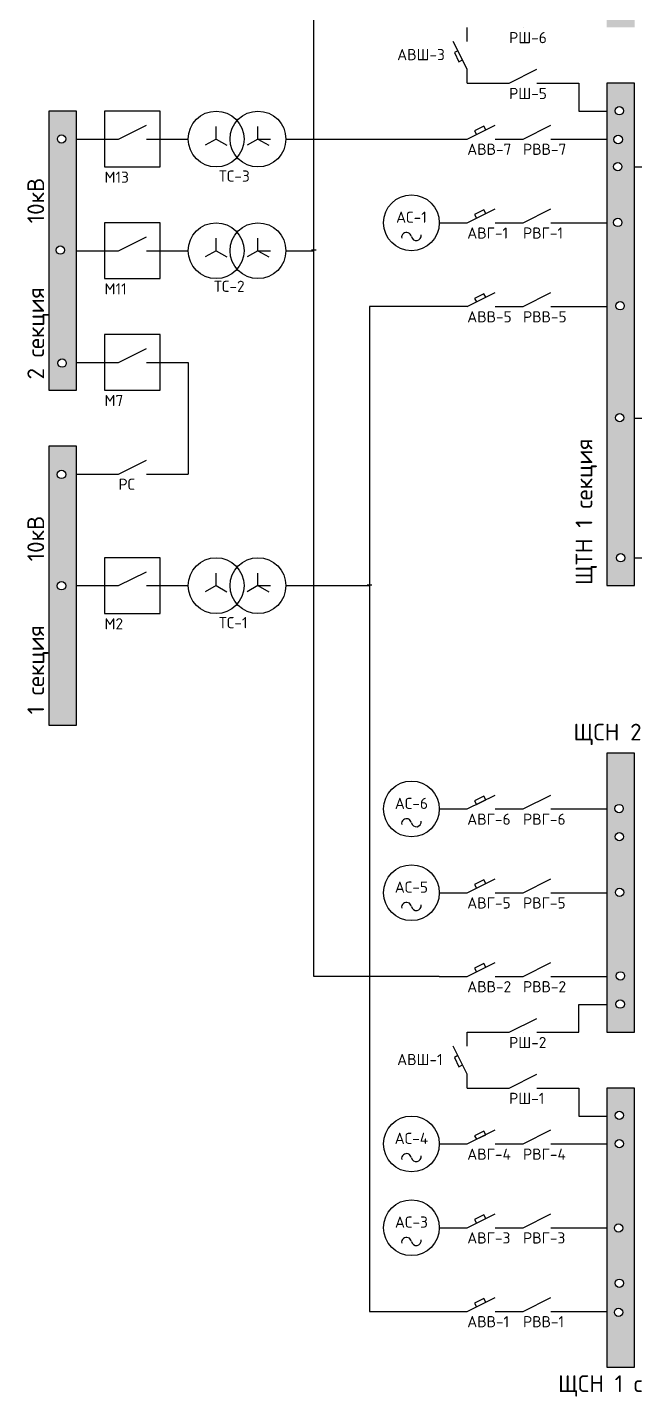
# Paper-space layout 'Лист2' of a CAD drawing. Header units: millimetres. Extents: x 1 to 282, y 8 to 379.
# Drawn here: x 0.9 to 96.7, y 8.3 to 224.1 of the extents above; entities that cross this region are included whole.
import ezdxf

# ---------------------------------------------------------------- set-up
doc = ezdxf.new("R2010")
doc.units = ezdxf.units.MM
doc.styles.add('Аннотативный', font='arial.ttf')

psp = doc.layouts.new('Лист2')

# ---------------------------------------------------------------- hatches: boundary and pattern name
at = {"linetype": 'Continuous', "lineweight": -2}
h = psp.add_hatch(color=256, dxfattribs=at)
h.dxf.hatch_style = 1
h.paths.add_polyline_path([(96.71, 303.3), (92.31, 303.3), (92.31, 224.1), (96.71, 224.1)])
h.paths.add_polyline_path([(94.83, 259.37, -1), (93.51, 259.37, -1)], flags=16)
h.paths.add_polyline_path([(94.89, 246.07, -1), (93.57, 246.07, -1)], flags=16)
h.paths.add_polyline_path([(93.57, 298.85, -1), (94.89, 298.85, -1)], flags=16)
h.paths.add_polyline_path([(94.89, 237.34, -1), (93.57, 237.34, -1)], flags=16)
h.paths.add_polyline_path([(94.89, 233, -1), (93.57, 233, -1)], flags=16)
h.paths.add_polyline_path([(94.89, 228.54, -1), (93.57, 228.54, -1)], flags=16)
h.paths.add_polyline_path([(92.31, 136.1), (96.71, 136.1), (96.71, 215.3), (92.31, 215.3)])
h.paths.add_polyline_path([(94.71, 193.35, -1), (93.39, 193.35, -1)], flags=16)
h.paths.add_polyline_path([(93.39, 202.15, -1), (94.71, 202.15, -1)], flags=16)
h.paths.add_polyline_path([(93.45, 206.43, -1), (94.77, 206.43, -1)], flags=16)
h.paths.add_polyline_path([(93.63, 210.95, -1), (94.95, 210.95, -1)], flags=16)
h.paths.add_polyline_path([(95.08, 180.22, -1), (93.76, 180.22, -1)], flags=16)
h.paths.add_polyline_path([(95.01, 162.58, -1), (93.69, 162.58, -1)], flags=16)
h.paths.add_polyline_path([(95.17, 140.5, -1), (93.85, 140.5, -1)], flags=16)
h.paths.add_polyline_path([(8.71, 210.9), (4.31, 210.9), (4.31, 166.9), (8.71, 166.9)])
h.paths.add_polyline_path([(6.81, 189, -1), (5.49, 189, -1)], flags=16)
h.paths.add_polyline_path([(5.68, 206.51, -1), (7, 206.51, -1)], flags=16)
h.paths.add_polyline_path([(7.09, 171.19, -1), (5.77, 171.19, -1)], flags=16)
h.paths.add_polyline_path([(4.31, 114.1), (8.71, 114.1), (8.71, 158.1), (4.31, 158.1)])
h.paths.add_polyline_path([(5.67, 136.09, -1), (6.99, 136.09, -1)], flags=16)
h.paths.add_polyline_path([(5.67, 153.64, -1), (6.99, 153.64, -1)], flags=16)
h.paths.add_polyline_path([(96.71, 109.7), (92.31, 109.7), (92.31, 65.7), (96.71, 65.7)])
h.paths.add_polyline_path([(93.64, 96.53, -1), (94.96, 96.53, -1)], flags=16)
h.paths.add_polyline_path([(95, 87.76, -1), (93.68, 87.76, -1)], flags=16)
h.paths.add_polyline_path([(93.6, 100.96, -1), (94.92, 100.96, -1)], flags=16)
h.paths.add_polyline_path([(95.13, 74.58, -1), (93.81, 74.58, -1)], flags=16)
h.paths.add_polyline_path([(95.09, 70.15, -1), (93.77, 70.15, -1)], flags=16)
h.paths.add_polyline_path([(96.71, 56.9), (92.31, 56.9), (92.31, 12.9), (96.71, 12.9)])
h.paths.add_polyline_path([(93.63, 48.14, -1), (94.95, 48.14, -1)], flags=16)
h.paths.add_polyline_path([(93.63, 52.61, -1), (94.95, 52.61, -1)], flags=16)
h.paths.add_polyline_path([(94.84, 34.85, -1), (93.52, 34.85, -1)], flags=16)
h.paths.add_polyline_path([(94.95, 26.14, -1), (93.63, 26.14, -1)], flags=16)
h.paths.add_polyline_path([(94.84, 21.56, -1), (93.52, 21.56, -1)], flags=16)
h = psp.add_hatch(dxfattribs=at)
h.set_pattern_fill('ANGLE', color=256, scale=0.44)
h.set_pattern_definition([(0, (19.742, 56.8848), (0, 3.0734), [2.2352, -0.8382]), (90, (19.742, 56.8848), (-3.0734, 2e-16), [2.2352, -0.8382])])
edge = h.paths.add_edge_path()
edge.add_arc((46.11, 188.9), 0.381, 0, 360)
h = psp.add_hatch(dxfattribs=at)
h.set_pattern_fill('ANGLE', color=256, scale=0.44)
h.set_pattern_definition([(0, (28.542, 4.0848), (0, 3.0734), [2.2352, -0.8382]), (90, (28.542, 4.0848), (-3.0734, 2e-16), [2.2352, -0.8382])])
edge = h.paths.add_edge_path()
edge.add_arc((54.91, 136.1), 0.381, 0, 360)

# ---------------------------------------------------------------- linework, layer by layer
at = {"linetype": 'Continuous'}
for p, q in [((46.11, 188.9), (46.11, 232.9)), ((79.11, 224.1), (79.11, 224.1)), ((87.91, 215.3), (87.91, 210.9)), ((87.91, 210.9), (92.31, 210.9)), ((30.71, 206.5), (30.71, 208.47)), ((37.31, 206.5), (37.31, 208.47)), ((30.71, 206.5), (29, 205.51)), ((30.71, 206.5), (32.41, 205.51)), ((37.31, 206.5), (35.6, 205.51)), ((37.31, 206.5), (39.01, 205.51)), ((37.31, 206.5), (39.28, 206.5)), ((46.11, 206.5), (70.31, 206.5)), ((83.51, 206.5), (92.31, 206.5)), ((83.51, 193.3), (92.31, 193.3)), ((30.71, 188.9), (30.71, 190.87)), ((37.31, 188.9), (37.31, 190.87)), ((30.71, 188.9), (29, 187.91)), ((30.71, 188.9), (32.41, 187.91)), ((37.31, 188.9), (35.6, 187.91)), ((37.31, 188.9), (39.01, 187.91)), ((37.31, 188.9), (39.28, 188.9)), ((46.11, 74.5), (46.11, 188.9)), ((54.91, 180.1), (54.91, 21.7)), ((70.31, 180.1), (54.91, 180.1)), ((83.51, 180.1), (92.31, 180.1)), ((26.31, 171.3), (26.31, 153.7)), ((30.71, 136.1), (29, 135.11)), ((30.71, 136.1), (30.71, 138.07)), ((30.71, 136.1), (32.41, 135.11)), ((37.31, 136.1), (35.6, 135.11)), ((37.31, 136.1), (37.31, 138.07)), ((37.31, 136.1), (39.01, 135.11)), ((37.31, 136.1), (39.28, 136.1)), ((46.11, 136.1), (54.91, 136.1)), ((83.51, 100.9), (92.31, 100.9)), ((83.51, 87.7), (92.31, 87.7)), ((65.91, 74.5), (46.11, 74.5)), ((83.51, 74.5), (92.31, 74.5)), ((87.91, 65.7), (87.91, 70.1)), ((87.91, 70.1), (92.31, 70.1)), ((79.11, 65.7), (79.11, 65.7)), ((87.91, 56.9), (87.91, 52.5)), ((87.91, 52.5), (92.31, 52.5)), ((83.51, 48.1), (92.31, 48.1)), ((83.51, 34.9), (92.31, 34.9)), ((54.91, 21.7), (65.91, 21.7)), ((83.51, 21.7), (92.31, 21.7))]:
    psp.add_line(p, q, dxfattribs=at)
for p, q in [((70.31, 221.9), (70.31, 224.1)), ((70.31, 217.5), (68.11, 221.9)), ((70.31, 215.3), (70.31, 217.5)), ((76.91, 215.3), (81.31, 217.5)), ((70.31, 215.3), (76.91, 215.3)), ((81.31, 215.3), (87.91, 215.3)), ((15.31, 206.5), (19.71, 208.7)), ((70.31, 206.5), (74.71, 208.7)), ((79.11, 206.5), (83.51, 208.7)), ((8.71, 206.5), (15.31, 206.5)), ((19.71, 206.5), (26.31, 206.5)), ((41.71, 206.5), (46.11, 206.5)), ((74.71, 206.5), (79.11, 206.5)), ((96.71, 202.1), (101.11, 202.1)), ((70.31, 193.3), (74.71, 195.5)), ((79.11, 193.3), (83.51, 195.5)), ((65.91, 193.3), (70.31, 193.3)), ((74.71, 193.3), (79.11, 193.3)), ((15.31, 188.9), (19.71, 191.1)), ((8.71, 188.9), (15.31, 188.9)), ((19.71, 188.9), (26.31, 188.9)), ((41.71, 188.9), (46.11, 188.9)), ((70.31, 180.1), (74.71, 182.3)), ((79.11, 180.1), (83.51, 182.3)), ((74.71, 180.1), (79.11, 180.1)), ((15.31, 171.3), (19.71, 173.5)), ((8.71, 171.3), (15.31, 171.3)), ((19.71, 171.3), (26.31, 171.3)), ((96.71, 162.5), (101.11, 162.5)), ((15.31, 153.7), (19.71, 155.9)), ((8.71, 153.7), (15.31, 153.7)), ((19.71, 153.7), (26.31, 153.7)), ((96.71, 140.5), (101.11, 140.5)), ((15.31, 136.1), (19.71, 138.3)), ((8.71, 136.1), (15.31, 136.1)), ((19.71, 136.1), (26.31, 136.1)), ((41.71, 136.1), (46.11, 136.1)), ((70.31, 100.9), (74.71, 103.1)), ((79.11, 100.9), (83.51, 103.1)), ((65.91, 100.9), (70.31, 100.9)), ((74.71, 100.9), (79.11, 100.9)), ((70.31, 87.7), (74.71, 89.9)), ((79.11, 87.7), (83.51, 89.9)), ((65.91, 87.7), (70.31, 87.7)), ((74.71, 87.7), (79.11, 87.7)), ((70.31, 74.5), (74.71, 76.7)), ((79.11, 74.5), (83.51, 76.7)), ((65.91, 74.5), (70.31, 74.5)), ((74.71, 74.5), (79.11, 74.5)), ((76.91, 65.7), (81.31, 67.9)), ((70.31, 65.7), (76.91, 65.7)), ((70.31, 63.5), (70.31, 65.7)), ((81.31, 65.7), (87.91, 65.7)), ((70.31, 59.1), (68.11, 63.5)), ((70.31, 56.9), (70.31, 59.1)), ((76.91, 56.9), (81.31, 59.1)), ((70.31, 56.9), (76.91, 56.9)), ((81.31, 56.9), (87.91, 56.9)), ((70.31, 48.1), (74.71, 50.3)), ((79.11, 48.1), (83.51, 50.3)), ((65.91, 48.1), (70.31, 48.1)), ((74.71, 48.1), (79.11, 48.1)), ((70.31, 34.9), (74.71, 37.1)), ((79.11, 34.9), (83.51, 37.1)), ((65.91, 34.9), (70.31, 34.9)), ((74.71, 34.9), (79.11, 34.9)), ((70.31, 21.7), (74.71, 23.9)), ((79.11, 21.7), (83.51, 23.9)), ((65.91, 21.7), (70.31, 21.7)), ((74.71, 21.7), (79.11, 21.7))]:
    psp.add_line(p, q)
for points in [[(69.58, 218.96), (68.85, 220.42), (68.29, 220.13), (69.01, 218.68)], [(92.31, 136.1), (96.71, 136.1), (96.71, 215.3), (92.31, 215.3)], [(4.31, 166.9), (8.71, 166.9), (8.71, 210.9), (4.31, 210.9)], [(13.11, 202.1), (21.91, 202.1), (21.91, 210.9), (13.11, 210.9)], [(71.77, 207.23), (73.22, 207.96), (72.94, 208.52), (71.48, 207.79)], [(71.77, 194.03), (73.22, 194.76), (72.94, 195.32), (71.48, 194.59)], [(13.11, 184.5), (21.91, 184.5), (21.91, 193.3), (13.11, 193.3)], [(71.77, 180.83), (73.22, 181.56), (72.94, 182.12), (71.48, 181.39)], [(13.11, 166.9), (21.91, 166.9), (21.91, 175.7), (13.11, 175.7)], [(4.31, 114.1), (8.71, 114.1), (8.71, 158.1), (4.31, 158.1)], [(13.11, 131.7), (21.91, 131.7), (21.91, 140.5), (13.11, 140.5)], [(92.31, 65.7), (96.71, 65.7), (96.71, 109.7), (92.31, 109.7)], [(71.77, 101.63), (73.22, 102.36), (72.94, 102.92), (71.48, 102.19)], [(71.77, 88.43), (73.22, 89.16), (72.94, 89.72), (71.48, 88.99)], [(71.77, 75.23), (73.22, 75.96), (72.94, 76.52), (71.48, 75.79)], [(69.58, 60.56), (68.85, 62.02), (68.29, 61.73), (69.01, 60.28)], [(92.31, 12.9), (96.71, 12.9), (96.71, 56.9), (92.31, 56.9)], [(71.77, 48.83), (73.22, 49.56), (72.94, 50.12), (71.48, 49.39)], [(71.77, 35.63), (73.22, 36.36), (72.94, 36.92), (71.48, 36.19)], [(71.77, 22.43), (73.22, 23.16), (72.94, 23.72), (71.48, 22.99)]]:
    psp.add_lwpolyline(points, close=True)
at = {"linetype": 'Continuous', "lineweight": -2}
for centre in [(94.29, 210.95), (6.34, 206.51), (94.11, 206.43), (94.05, 202.15), (94.05, 193.35), (6.15, 189), (94.42, 180.22), (6.43, 171.19), (94.35, 162.58), (6.33, 153.64), (94.51, 140.5), (6.33, 136.09), (94.26, 100.96), (94.3, 96.53), (94.34, 87.76), (94.47, 74.58), (94.43, 70.15), (94.29, 52.61), (94.29, 48.14), (94.18, 34.85), (94.29, 26.14), (94.18, 21.56)]:
    psp.add_circle(centre, 0.66, dxfattribs=at)
for centre in [(30.71, 206.5), (37.31, 206.5), (61.51, 193.3), (30.71, 188.9), (37.31, 188.9), (30.71, 136.1), (37.31, 136.1), (61.51, 100.9), (61.51, 87.7), (61.51, 48.1), (61.51, 34.9)]:
    psp.add_circle(centre, 4.4)
for centre, start, end in [((60.74, 191), 10, 190), ((62.27, 191.27), 190, 10), ((60.74, 98.6), 10, 190), ((62.27, 98.87), 190, 10), ((60.74, 85.4), 10, 190), ((62.27, 85.67), 190, 10), ((60.74, 45.8), 10, 190), ((62.27, 46.07), 190, 10), ((60.74, 32.6), 10, 190), ((62.27, 32.87), 190, 10)]:
    psp.add_arc(centre, 0.774, start, end)

# ---------------------------------------------------------------- texts
at = {"char_height": 1.76, "style": 'Аннотативный'}
for s, width, insert, attachment_point in [('{\\fISOCPEUR|b0|i0|c204|p34;\\H0.25x;\\P\\H4x;РШ-6}', 19.5831, (76.91, 224.1), 1), ('{\\fISOCPEUR|b0|i0|c204|p34;\\H0.25x;\\P\\H4x;АВШ-3}', 19.5831, (59.26, 221.42), 1), ('{\\fISOCPEUR|b0|i0|c204|p34;\\H0.25x;\\P\\H4x;РШ-5}', 19.5831, (76.91, 215.3), 1), ('{\\fISOCPEUR|b0|i0|c204|p34;\\H0.25x;\\P\\H4x;АВВ-7}', 19.5831, (70.31, 206.5), 1), ('{\\fISOCPEUR|b0|i0|c204|p34;\\H0.25x;\\P\\H4x;РВВ-7}', 19.5831, (79.11, 206.5), 1), ('{\\fISOCPEUR|b0|i0|c204|p34;\\H0.25x;\\P\\H4x;М13}', 19.5831, (13.11, 202.1), 1), ('{\\fISOCPEUR|b0|i0|c204|p34;\\H0.25x;\\P\\H4x;ТС-3}', 19.5831, (31.16, 202.28), 1), ('{\\fISOCPEUR|b0|i0|c204|p34;\\H0.25x;\\P\\H4x;АС-1}', 19.5831, (61.51, 193.3), 8), ('{\\fISOCPEUR|b0|i0|c204|p34;\\H0.25x;\\P\\H4x;АВГ-1}', 19.5831, (70.31, 193.3), 1), ('{\\fISOCPEUR|b0|i0|c204|p34;\\H0.25x;\\P\\H4x;РВГ-1}', 19.5831, (79.11, 193.3), 1), ('{\\fISOCPEUR|b0|i0|c204|p34;\\H0.25x;\\P\\H4x;М11}', 19.5831, (13.11, 184.5), 1), ('{\\fISOCPEUR|b0|i0|c204|p34;\\H0.25x;\\P\\H4x;ТС-2}', 19.5831, (30.38, 184.9), 1), ('{\\fISOCPEUR|b0|i0|c204|p34;\\H0.25x;\\P\\H4x;АВВ-5}', 19.5831, (70.31, 180.1), 1), ('{\\fISOCPEUR|b0|i0|c204|p34;\\H0.25x;\\P\\H4x;РВВ-5}', 19.5831, (79.11, 180.1), 1), ('{\\fISOCPEUR|b0|i0|c204|p34;\\H0.25x;\\P\\H4x;М7}', 19.5831, (13.11, 166.9), 1), ('{\\fISOCPEUR|b0|i0|c204|p34;\\H0.25x;\\P\\H4x;РС}', 19.5831, (15.31, 153.7), 1), ('{\\fISOCPEUR|b0|i0|c204|p34;\\H0.25x;\\P\\H4x;М2}', 19.5831, (13.11, 131.7), 1), ('{\\fISOCPEUR|b0|i0|c204|p34;\\H0.25x;\\P\\H4x;ТС-1}', 19.5831, (31.16, 131.88), 1), ('{\\fISOCPEUR|b0|i0|c204|p34;\\H0.25x;\\P\\H6x;ЩСН 2 секция}', 62.7567, (87.06, 115.07), 1), ('{\\fISOCPEUR|b0|i0|c204|p34;\\H0.25x;\\P\\H4x;АС-6}', 19.5831, (61.51, 100.9), 8), ('{\\fISOCPEUR|b0|i0|c204|p34;\\H0.25x;\\P\\H4x;АВГ-6}', 19.5831, (70.31, 100.9), 1), ('{\\fISOCPEUR|b0|i0|c204|p34;\\H0.25x;\\P\\H4x;РВГ-6}', 19.5831, (79.11, 100.9), 1), ('{\\fISOCPEUR|b0|i0|c204|p34;\\H0.25x;\\P\\H4x;АС-5}', 19.5831, (61.51, 87.7), 8), ('{\\fISOCPEUR|b0|i0|c204|p34;\\H0.25x;\\P\\H4x;АВГ-5}', 19.5831, (70.31, 87.7), 1), ('{\\fISOCPEUR|b0|i0|c204|p34;\\H0.25x;\\P\\H4x;РВГ-5}', 19.5831, (79.11, 87.7), 1), ('{\\fISOCPEUR|b0|i0|c204|p34;\\H0.25x;\\P\\H4x;АВВ-2}', 19.5831, (70.31, 74.5), 1), ('{\\fISOCPEUR|b0|i0|c204|p34;\\H0.25x;\\P\\H4x;РВВ-2}', 19.5831, (79.11, 74.5), 1), ('{\\fISOCPEUR|b0|i0|c204|p34;\\H0.25x;\\P\\H4x;РШ-2}', 19.5831, (76.91, 65.7), 1), ('{\\fISOCPEUR|b0|i0|c204|p34;\\H0.25x;\\P\\H4x;АВШ-1}', 19.5831, (59.26, 63.02), 1), ('{\\fISOCPEUR|b0|i0|c204|p34;\\H0.25x;\\P\\H4x;РШ-1}', 19.5831, (76.91, 56.9), 1), ('{\\fISOCPEUR|b0|i0|c204|p34;\\H0.25x;\\P\\H4x;АС-4}', 19.5831, (61.51, 48.1), 8), ('{\\fISOCPEUR|b0|i0|c204|p34;\\H0.25x;\\P\\H4x;АВГ-4}', 19.5831, (70.31, 48.1), 1), ('{\\fISOCPEUR|b0|i0|c204|p34;\\H0.25x;\\P\\H4x;РВГ-4}', 19.5831, (79.11, 48.1), 1), ('{\\fISOCPEUR|b0|i0|c204|p34;\\H0.25x;\\P\\H4x;АС-3}', 19.5831, (61.51, 34.9), 8), ('{\\fISOCPEUR|b0|i0|c204|p34;\\H0.25x;\\P\\H4x;АВГ-3}', 19.5831, (70.31, 34.9), 1), ('{\\fISOCPEUR|b0|i0|c204|p34;\\H0.25x;\\P\\H4x;РВГ-3}', 19.5831, (79.11, 34.9), 1), ('{\\fISOCPEUR|b0|i0|c204|p34;\\H0.25x;\\P\\H4x;АВВ-1}', 19.5831, (70.31, 21.7), 1), ('{\\fISOCPEUR|b0|i0|c204|p34;\\H0.25x;\\P\\H4x;РВВ-1}', 19.5831, (79.11, 21.7), 1), ('{\\fISOCPEUR|b0|i0|c204|p34;\\H0.25x;\\P\\H6x;ЩСН 1 секция}', 62.7567, (84.63, 12.37), 1)]:
    psp.add_mtext_dynamic_manual_height_columns(s, width=width, gutter_width=20, heights=[0], dxfattribs=dict(at, insert=insert, attachment_point=attachment_point))
at = {"rotation": 90, "style": 'Аннотативный'}
for s, width, insert, char_height, attachment_point in [('{\\fGulimChe|b0|i0|c204|p49; \\fISOCPEUR|b0|i0|c204|p34;2 секция      10кВ}', 87.4015, (4.31, 166.9), 2.64, 7), ('{\\fISOCPEUR|b0|i0|c204|p34;\\H0.25x;\\P\\H6x;ЩТН 1 секция}', 62.7567, (86.67, 136.19), 1.76, 1), ('{\\fGulimChe|b0|i0|c204|p49; \\fISOCPEUR|b0|i0|c204|p34;1 секция      10кВ}', 87.4015, (4.31, 114.1), 2.64, 7)]:
    psp.add_mtext_dynamic_manual_height_columns(s, width=width, gutter_width=20, heights=[0], dxfattribs=dict(at, insert=insert, char_height=char_height, attachment_point=attachment_point))

doc.saveas('drawing.dxf')
